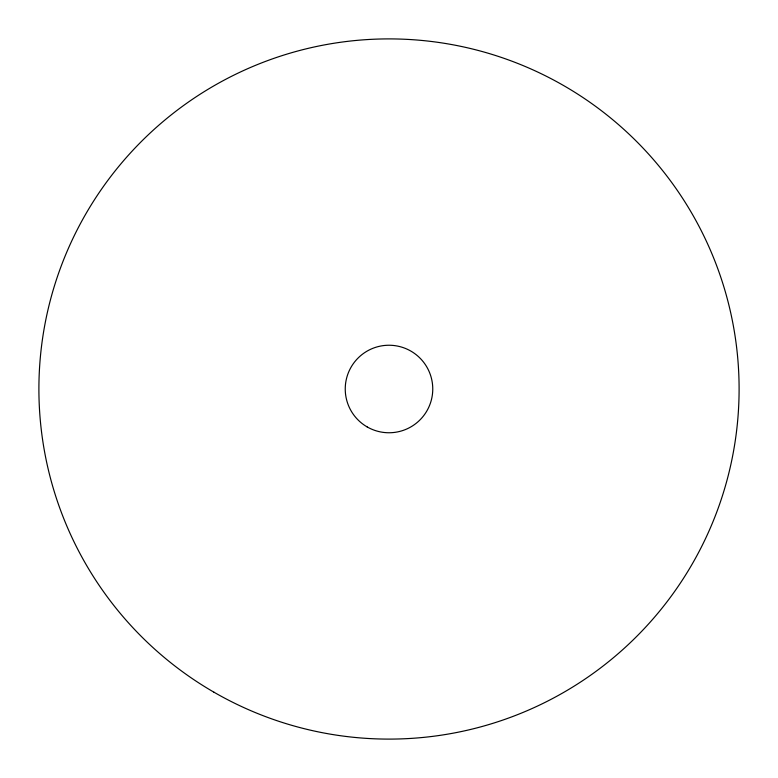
<?xml version="1.0" encoding="UTF-8"?>
<svg xmlns="http://www.w3.org/2000/svg" width="778" height="778" viewBox="0 0 778 778"><rect width="100%" height="100%" fill="white"/><g stroke="black" fill="none" stroke-linecap="round" stroke-linejoin="round"><path stroke-width="1.17" d="M213.95 692.196A350.1 350.1 0 0 0 739.1 389A350.1 350.1 0 0 0 213.95 85.804A350.1 350.1 0 0 0 213.95 692.196M367.119 426.898A43.763 43.763 0 0 0 432.762 389A43.763 43.763 0 0 0 367.119 351.102A43.763 43.763 0 0 0 367.119 426.898"/></g></svg>
